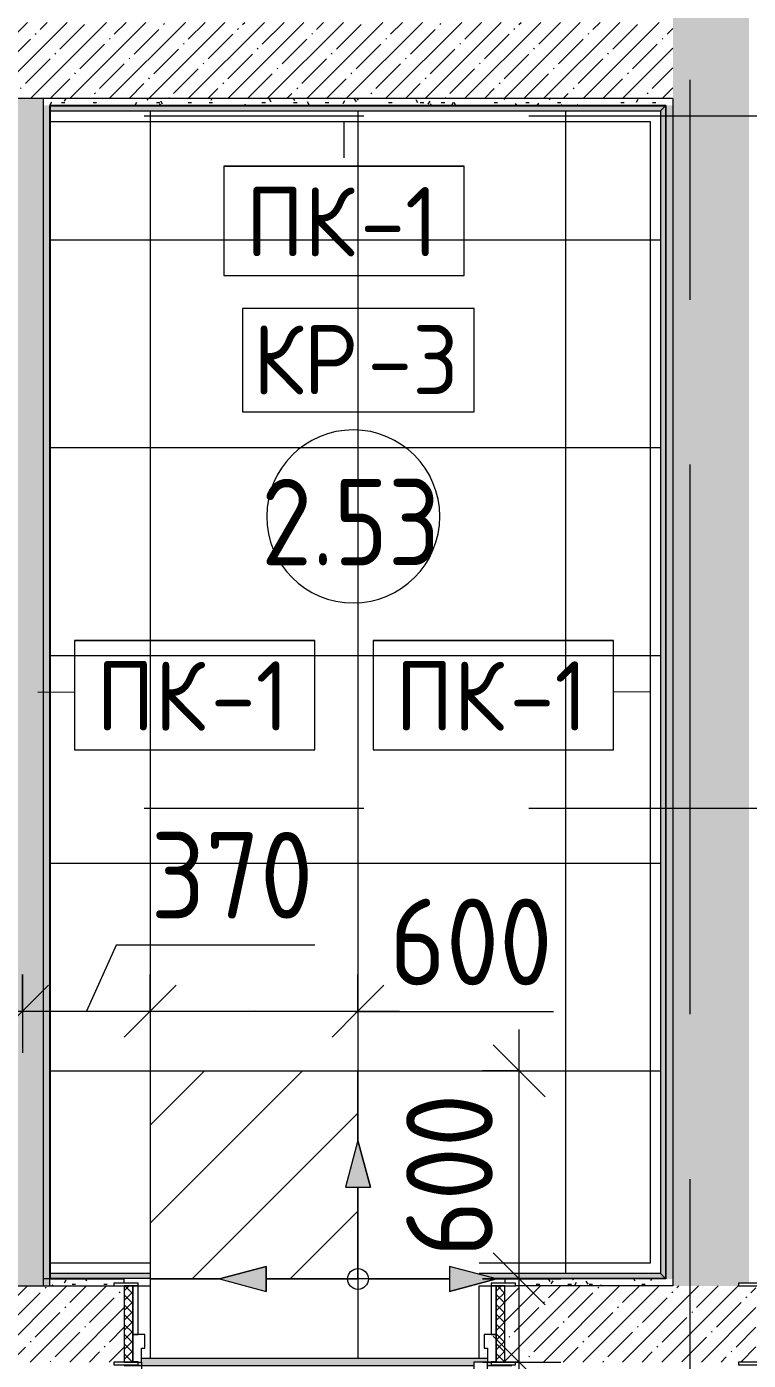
# Model space of a CAD drawing. Header units: millimetres. Extents: x 81633 to 280618, y -8553 to 29000.
# Drawn here: x 90943 to 93028, y 13405 to 17257 of the extents above; entities that cross this region are included whole.
import ezdxf

# ---------------------------------------------------------------- set-up
doc = ezdxf.new("R2010")
doc.units = ezdxf.units.MM
doc.linetypes.add('Осевая', pattern=[3175, 635, -476.25, 1587.5, -476.25])
for name, color, linetype, lineweight in [('A-ANNO-DIMS', 7, 'Continuous', 9), ('A-ANNO-DIMS-100', 7, 'Continuous', 9), ('A-AREA-IDEN', 7, 'Continuous', 9), ('A-DETL', 7, 'Continuous', 9), ('A-DETL-GENF', 7, 'Continuous', 9), ('A-DOOR', 7, 'Continuous', 9), ('A-DOOR-1', 7, 'Continuous', 13), ('A-DOOR-FRAM', 7, 'Continuous', 13), ('A-DOOR-FRAM-1', 7, 'Continuous', 9), ('A-FLOR-IDEN', 7, 'Continuous', 9), ('A-FLOR-PATT', 7, 'Continuous', 9), ('A-GENM-IDEN', 7, 'Continuous', 9), ('A-WALL', 7, 'Continuous', 9), ('I-WALL', 7, 'Continuous', 9), ('Ограждение', 7, 'Continuous', 9), ('Оси-2', 7, 'Осевая', 9), ('Поручни', 7, 'Continuous', 9)]:
    doc.layers.add(name, color=color, linetype=linetype, lineweight=lineweight)
for name, color, linetype, lineweight, true_color in [('A-DETL-GENF-1', 7, 'Continuous', 9, 0x004000), ('A-FLOR-1', 7, 'Continuous', 9, 0x787878), ('A-GENM-4', 7, 'Continuous', 9, 0x8000ff), ('A-WALL-1', 9, 'Continuous', 9, 0x808080), ('A-WALL-FNSH-1', 9, 'Continuous', 9, 0x808080), ('I-WALL-1', 7, 'Continuous', 9, 0x787878), ('I-WALL-2', 9, 'Continuous', 9, 0x808080)]:
    doc.layers.add(name, color=color, linetype=linetype, lineweight=lineweight, true_color=true_color)
doc.styles.add('GOST Common', font='GOST_Common.ttf', dxfattribs={"height": 200})
doc.styles.add('GOST Common_1', font='GOST_Common.ttf', dxfattribs={"width": 0.9, "height": 250})
doc.styles.add('ISOCPEUR', font='isocpeur.ttf', dxfattribs={"width": 0.9, "height": 250})
doc.dimstyles.new('ISO-2_5_0_9К_БОЛЬШОЙ_округление', dxfattribs={"dimscale": 304.8, "dimtxt": 248.995294, "dimasz": 0.492126, "dimexe": 0.393701, "dimexo": 0, "dimgap": 0, "dimtad": 1, "dimdec": 0, "dimrnd": 10, "dimzin": 0, "dimdsep": 46, "dimtxsty": 'ISOCPEUR', "dimblk1": 'OBLIQUE', "dimblk2": 'OBLIQUE', "dimsah": 1, "dimcen": 0.09, "dimdle": 0.393701, "dimazin": 0, "dimtfac": 1, "dimtdec": 4, "dimtix": 1, "dimtmove": 1, "dimatfit": 3, "dimfxl": 1, "dimtvp": 1, "dimtolj": 1, "dimtzin": 0, "dimarcsym": 2})
doc.dimstyles.new('ISO-2_5_0_9К_БОЛЬШОЙ_округление_1', dxfattribs={"dimscale": 304.8, "dimtxt": 248.995294, "dimasz": 0.492126, "dimexe": 0.393701, "dimexo": 0, "dimgap": 0, "dimtad": 1, "dimdec": 0, "dimrnd": 10, "dimzin": 0, "dimdsep": 46, "dimtxsty": 'ISOCPEUR', "dimblk1": 'OBLIQUE', "dimblk2": 'OBLIQUE', "dimsah": 1, "dimcen": 0.09, "dimdle": 0.393701, "dimazin": 0, "dimtfac": 1, "dimtdec": 4, "dimtix": 1, "dimtmove": 0, "dimatfit": 3, "dimfxl": 1, "dimtvp": 1, "dimtolj": 1, "dimtzin": 0, "dimarcsym": 2})
pattern_1 = [(45, (0, 0), (-57.024626, 57.024626), []), (45, (57.025, 0), (-57.024626, 57.024626), [100.806, -20.161, 3.353, -16.808])]
pattern_2 = [(0, (0, 0), (121.92, 30.48), [10.058, -81.382, 10.058, -81.382, -487.68]), (0, (0, 0), (121.92, 30.48), [-182.88, 10.058, -172.822, 10.058, -81.382, -213.36]), (0, (0, 0), (121.92, 30.48), [-457.2, 10.058, -50.902, 10.058, -142.342]), (120, (45.72, 15.24), (-87.356454, 90.345817), [10.058, -81.382, 10.058, -81.382, -487.68]), (120, (45.72, 15.24), (-87.356454, 90.345817), [-182.88, 10.058, -172.822, 10.058, -81.382, -213.36]), (120, (45.72, 15.24), (-87.356454, 90.345817), [-457.2, 10.058, -50.902, 10.058, -142.342]), (240, (60.96, 76.2), (-34.563546, -120.825817), [10.058, -81.382, 10.058, -81.382, -487.68]), (240, (60.96, 76.2), (-34.563546, -120.825817), [-182.88, 10.058, -172.822, 10.058, -81.382, -213.36]), (240, (60.96, 76.2), (-34.563546, -120.825817), [-457.2, 10.058, -50.902, 10.058, -142.342])]

# ---------------------------------------------------------------- blocks, each defined once
blk = doc.blocks.new('110_Дверь_СКБ_2Ст - Д-1_л_Лестничная клетка EIS60 2-V5-План устройства полов 2 этажa в осях 23-33')
at = {"layer": 'A-DOOR'}
for centre, radius, start, end in [((662.5, 110), 900, 90, 180), ((-637.5, 110), 400, 360, 90)]:
    blk.add_arc(centre, radius, start, end, dxfattribs=at)
at = {"layer": 'A-DOOR-1'}
for p, q in [((662.5, 1010), (612.5, 1010)), ((612.5, 1010), (612.5, 110)), ((662.5, 110), (662.5, 1010)), ((-637.5, 510), (-637.5, 110)), ((-587.5, 510), (-637.5, 510)), ((-587.5, 110), (-587.5, 510)), ((-637.5, 110), (-587.5, 110)), ((612.5, 110), (662.5, 110))]:
    blk.add_line(p, q, dxfattribs=at)
at = {"layer": 'A-DOOR-FRAM'}
for p, q in [((-692.5, 118), (-742.5, 118)), ((-742.5, 118), (-742.5, 110)), ((-672.5, 118), (-692.5, 118)), ((-672.5, 110), (-672.5, 117.2)), ((712.5, 118), (697.5, 118)), ((697.5, 118), (697.5, 110)), ((767.5, 118), (712.5, 118)), ((767.5, 110), (767.5, 118)), ((-742.5, 110), (-687.5, 110)), ((-637.5, 110), (-687.5, 110)), ((-687.5, 110), (-687.5, 40)), ((-687.5, 110), (-672.5, 110)), ((-637.5, 60), (-637.5, 110)), ((662.5, 110), (662.5, 60)), ((712.5, 110), (662.5, 110)), ((697.5, 110), (712.5, 110)), ((712.5, 40), (712.5, 110)), ((712.5, 110), (767.5, 110)), ((-687.5, 40), (-687.5, 30)), ((-627.5, 60), (-637.5, 60)), ((-627.5, 40), (-627.5, 60)), ((-627.5, 30), (-627.5, 40)), ((662.5, 60), (652.5, 60)), ((652.5, 60), (652.5, 40)), ((652.5, 40), (652.5, 30)), ((712.5, 30), (712.5, 40)), ((-687.5, 30), (-627.5, 30)), ((-672.5, 30), (-687.5, 30)), ((-687.5, 30), (-687.5, -110)), ((-672.5, -110), (-672.5, 30)), ((652.5, 30), (712.5, 30)), ((712.5, 30), (697.5, 30)), ((697.5, 30), (697.5, -110)), ((712.5, -110), (712.5, 30)), ((-672.5, -110), (-742.5, -110)), ((-742.5, -110), (-742.5, -118)), ((-687.5, -110), (-672.5, -110)), ((-672.5, -118), (-672.5, -110)), ((697.5, -110), (712.5, -110)), ((767.5, -110), (697.5, -110)), ((697.5, -110), (697.5, -118)), ((767.5, -118), (767.5, -110)), ((-742.5, -118), (-672.5, -118)), ((697.5, -118), (767.5, -118))]:
    blk.add_line(p, q, dxfattribs=at)
blk = doc.blocks.new('110_Дверь_СКБ_1Ст_Внутренняя1 - Д-3 _п_ 1100x2100h_много всего-32102842-План устройства полов 2 этажa в осях 23-33')
at = {"layer": 'A-DOOR'}
h = blk.add_hatch(dxfattribs=at)
h.set_pattern_fill('FP_20', color=256, style=0, pattern_type=2)
h.set_pattern_definition([(135, (1751.41, 174.685), (-14.14214, -14.14214), []), (225, (1751.41, 174.685), (14.14214, -14.14214), [])])
h.paths.add_polyline_path([(562.5, 110), (537.5, 110), (537.5, -110), (562.5, -110), (562.5, 72.3)])
at = {"layer": 'A-DOOR-FRAM-1'}
h = blk.add_hatch(dxfattribs=at)
h.set_pattern_fill('FP_21', color=256, style=0, pattern_type=2)
h.set_pattern_definition([(45, (-371.384, 174.685), (-14.1421, 14.1421), []), (135, (-371.384, 174.685), (-14.1421, -14.1421), [])])
h.paths.add_polyline_path([(-512.5, 110), (-537.5, 110), (-537.5, -110), (-512.5, -110), (-512.5, 72.3)])
at = {"layer": 'A-DOOR'}
blk.add_arc((-487.5, 110), 1000, 360, 90, dxfattribs=at)
at = {"layer": 'A-DOOR-1'}
for p, q in [((-487.5, 1110), (-487.5, 110)), ((-447.5, 1110), (-487.5, 1110)), ((-447.5, 110), (-447.5, 1110)), ((-487.5, 110), (-447.5, 110))]:
    blk.add_line(p, q, dxfattribs=at)
at = {"layer": 'A-DOOR-FRAM'}
for p, q in [((-497.5, 118), (-567.5, 118)), ((-567.5, 118), (-567.5, 110)), ((-497.5, 110), (-497.5, 118)), ((592.5, 118), (522.5, 118)), ((522.5, 118), (522.5, 110)), ((592.5, 110), (592.5, 118)), ((-567.5, 110), (-497.5, 110)), ((-512.5, 110), (-537.5, 110)), ((-537.5, 110), (-537.5, -110)), ((-487.5, 110), (-512.5, 110)), ((-512.5, 110), (-512.5, 30)), ((-512.5, -110), (-512.5, 110)), ((-497.5, 110), (-512.5, 110)), ((-512.5, 110), (-512.5, 109)), ((-512.5, 109), (-497.5, 109)), ((-497.5, 109), (-497.5, 110)), ((-487.5, 70), (-487.5, 110)), ((512.5, 110), (512.5, 70)), ((537.5, 110), (512.5, 110)), ((537.5, 110), (522.5, 110)), ((522.5, 110), (522.5, 109)), ((522.5, 110), (592.5, 110)), ((522.5, 109), (537.5, 109)), ((537.5, 30), (537.5, 110)), ((562.5, 110), (537.5, 110)), ((537.5, 110), (537.5, -110)), ((537.5, 109), (537.5, 110)), ((562.5, -110), (562.5, 110)), ((-477.5, 70), (-487.5, 70)), ((-477.5, 30), (-477.5, 70)), ((512.5, 70), (502.5, 70)), ((502.5, 70), (502.5, 30)), ((-512.5, 30), (-477.5, 30)), ((-497.5, 30), (-512.5, 30)), ((-512.5, 30), (-512.5, -110)), ((-497.5, -110), (-497.5, 30)), ((502.5, 30), (537.5, 30)), ((537.5, 30), (522.5, 30)), ((522.5, 30), (522.5, -110)), ((537.5, -110), (537.5, 30)), ((-497.5, -110), (-567.5, -110)), ((-567.5, -110), (-567.5, -118)), ((-537.5, -110), (-512.5, -110)), ((-512.5, -110), (-497.5, -110)), ((-497.5, -118), (-497.5, -110)), ((522.5, -110), (537.5, -110)), ((592.5, -110), (522.5, -110)), ((522.5, -110), (522.5, -118)), ((537.5, -110), (562.5, -110)), ((592.5, -118), (592.5, -110)), ((-567.5, -118), (-497.5, -118)), ((522.5, -118), (592.5, -118))]:
    blk.add_line(p, q, dxfattribs=at)
blk = doc.blocks.new('Плинтус - Плинтус керамогранит светло-серый-30373026-План устройства полов 2 этажa в осях 23-33')
at = {"layer": 'A-GENM-4'}
blk.add_hatch(color=256, dxfattribs=at).paths.add_polyline_path([(1339.9, -15), (1843, -15), (1858, 0), (79.8, 0), (79.8, -15)])
for p, q in [((79.8, 0), (1858, 0)), ((79.8, -15), (1843, -15)), ((1843, -15), (1858, 0)), ((79.8, -45), (1813, -45))]:
    blk.add_line(p, q, dxfattribs=at)
blk = doc.blocks.new('Плинтус - Плинтус керамогранит светло-серый-29857279-План устройства полов 2 этажa в осях 23-33')
at = {"layer": 'A-GENM-4'}
blk.add_hatch(color=256, dxfattribs=at).paths.add_polyline_path([(3388, 0), (0, 0), (15, -15), (3373, -15)])
for p, q in [((0, 0), (3388, 0)), ((0, 0), (15, -15)), ((15, -15), (3373, -15)), ((3373, -15), (3388, 0)), ((45, -45), (3343, -45))]:
    blk.add_line(p, q, dxfattribs=at)
blk = doc.blocks.new('Плинтус - Плинтус керамогранит светло-серый-29857287-План устройства полов 2 этажa в осях 23-33')
at = {"layer": 'A-GENM-4'}
blk.add_hatch(color=256, dxfattribs=at).paths.add_polyline_path([(492.4, 0), (0, 0), (15, -15), (539, -15), (539, -12.5), (518.2, -6.9)])
for p, q in [((0, 0), (492.4, 0)), ((0, 0), (15, -15)), ((15, -15), (539, -15)), ((539, -12.5), (539, -15)), ((45, -45), (539, -45))]:
    blk.add_line(p, q, dxfattribs=at)
blk = doc.blocks.new('Плинтус - Плинтус керамогранит светло-серый-30373027-План устройства полов 2 этажa в осях 23-33')
at = {"layer": 'A-GENM-4'}
blk.add_hatch(color=256, dxfattribs=at).paths.add_polyline_path([(0, 0), (0, -15), (289.3, -15), (289.3, 0)])
for p, q in [((0, 0), (289.3, 0)), ((0, -15), (0, 0)), ((0, -15), (289.4, -15)), ((0, -45), (289.3, -45))]:
    blk.add_line(p, q, dxfattribs=at)
blk = doc.blocks.new('Ограждение - Ограждение-32875196-План устройства полов 2 этажa в осях 23-33')
at = {"layer": 'Ограждение'}
h = blk.add_hatch(color=256, dxfattribs=at)
h.paths.add_polyline_path([(92275, 13400), (92275, 13410), (91275, 13410), (91275, 13400), (91265, 13400), (91265, 13392), (91225, 13392), (91225, 13390), (92235, 13390), (92235, 13400), (92270.8, 13400)])
h.paths.add_polyline_path([(92275, 13390), (92345, 13390), (92345, 13392), (92285, 13392), (92285, 13400), (92275, 13400)])
at = {"layer": 'Поручни'}
for p, q in [((92275, 13410), (91275, 13410)), ((91225, 13390), (91225, 13392)), ((91225, 13390), (92235, 13390)), ((92275, 13390), (92345, 13390)), ((92345, 13392), (92345, 13390))]:
    blk.add_line(p, q, dxfattribs=at)
blk = doc.blocks.new('Начало раскладки_красным - Начало раскладки_красным-26110621-План устройства полов 2 этажa в осях 23-33')
at = {"layer": 'A-DETL-GENF'}
for points in [[(36.2, 264.8), (0, 400), (-36.2, 264.8), (-22.7, 264.8)], [(-264.8, -36.2), (-264.8, 36.2), (-400, 0)], [(264.8, -36.2), (400, 0), (264.8, 36.2)]]:
    blk.add_hatch(color=256, dxfattribs=at).paths.add_polyline_path(points)
for p, q in [((0, 400), (-36.2, 264.8)), ((0, 400), (-36.2, 264.8)), ((36.2, 264.8), (0, 400)), ((0, 400), (36.2, 264.8)), ((-36.2, 264.8), (36.2, 264.8)), ((-36.2, 264.8), (36.2, 264.8)), ((0, 30), (0, 264.8)), ((-264.8, 36.2), (-400, 0)), ((-400, 0), (-264.8, 36.2)), ((-400, 0), (-264.8, -36.2)), ((-400, 0), (-264.8, -36.2)), ((-264.8, -36.2), (-264.8, 36.2)), ((-264.8, 36.2), (-264.8, -36.2)), ((-30, 0), (-264.8, 0)), ((30, 0), (264.8, 0)), ((400, 0), (264.8, 36.2)), ((264.8, 36.2), (264.8, -36.2)), ((400, 0), (264.8, 36.2)), ((264.8, 36.2), (264.8, -36.2)), ((400, 0), (264.8, -36.2)), ((264.8, -36.2), (400, 0))]:
    blk.add_line(p, q, dxfattribs=at)
blk.add_circle((0, 0), 30, dxfattribs=at)
blk = doc.blocks.new('М_перекрытий_ЭП - Типоразмер-25383776-План устройства полов 2 этажa в осях 23-33')
at = {"layer": 'A-FLOR-IDEN'}
for p, q in [((3.352, 1.578), (-3.336, 1.578)), ((-3.336, 1.578), (-3.336, -1.406)), ((3.352, -1.406), (3.352, 1.578)), ((-3.336, -1.406), (3.352, -1.406))]:
    blk.add_line(p, q, dxfattribs=at)
blk = doc.blocks.new('Марка_Помещения - Номер-25198446-План устройства полов 2 этажa в осях 23-33')
at = {"layer": 'A-AREA-IDEN'}
for start, end in [(360, 180), (180, 360)]:
    blk.add_arc((0, 0), 2.5, start, end, dxfattribs=at)
blk = doc.blocks.new('DIMBLOCK41-План устройства полов 2 этажa в осях 23-33')
at = {"layer": 'A-ANNO-DIMS-100'}
for p, q in [((91201.4, 14604.6), (91115.7, 14413.4)), ((91775.5, 14604.6), (91201.4, 14604.6)), ((90931, 14519.5), (90931, 14293.4)), ((90931, 14413.4), (90931, 14519.5)), ((91300.4, 14519.5), (91300.4, 14293.4)), ((91300.4, 14413.4), (91300.4, 14519.5)), ((90811, 14413.4), (91300.4, 14413.4))]:
    blk.add_line(p, q, dxfattribs=at)
at = {"layer": 'A-ANNO-DIMS-100', "lineweight": 20}
for p, q in [((90931, 14413.4), (91006, 14488.4)), ((91300.4, 14413.4), (91375.4, 14488.4)), ((90931, 14413.4), (90856, 14338.4)), ((91300.4, 14413.4), (91225.4, 14338.4))]:
    blk.add_line(p, q, dxfattribs=at)
at = {"layer": 'A-ANNO-DIMS-100', "color": 0, "insert": (91301.4, 14931.2), "char_height": 250, "width": 568.858, "attachment_point": 1, "line_spacing_factor": 1.149209, "style": 'ISOCPEUR'}
blk.add_mtext('370', dxfattribs=at)
blk = doc.blocks.new('_Oblique')
at = {"color": 0, "linetype": 'ByBlock', "lineweight": -2}
blk.add_line((-0.5, -0.5), (0.5, 0.5), dxfattribs=at)
blk = doc.blocks.new('DIMBLOCK42-План устройства полов 2 этажa в осях 23-33')
at = {"layer": 'A-ANNO-DIMS-100'}
for p, q in [((91300.4, 14519.5), (91300.4, 14293.4)), ((91300.4, 14413.4), (91300.4, 14519.5)), ((91900.4, 14519.5), (91900.4, 14293.4)), ((91900.4, 14413.4), (91900.4, 14519.5)), ((91300.4, 14413.4), (92020.4, 14413.4)), ((91891.2, 14412), (91600.4, 14413.4)), ((92465.2, 14412), (91891.2, 14412))]:
    blk.add_line(p, q, dxfattribs=at)
at = {"layer": 'A-ANNO-DIMS-100', "lineweight": 20}
for p, q in [((91300.4, 14413.4), (91375.4, 14488.4)), ((91900.4, 14413.4), (91975.4, 14488.4)), ((91300.4, 14413.4), (91225.4, 14338.4)), ((91900.4, 14413.4), (91825.4, 14338.4))]:
    blk.add_line(p, q, dxfattribs=at)
at = {"layer": 'A-ANNO-DIMS-100', "color": 0, "insert": (91991.2, 14738.6), "char_height": 250, "width": 568.858, "attachment_point": 1, "line_spacing_factor": 1.149209, "style": 'ISOCPEUR'}
blk.add_mtext('600', dxfattribs=at)
blk = doc.blocks.new('DIMBLOCK43-План устройства полов 2 этажa в осях 23-33')
at = {"layer": 'A-ANNO-DIMS-100', "lineweight": 20}
for p, q in [((92366.3, 13640.5), (92291.3, 13715.5)), ((92366.3, 13640.5), (92441.3, 13565.5)), ((92366.3, 13400), (92291.3, 13475)), ((92366.3, 13400), (92441.3, 13325))]:
    blk.add_line(p, q, dxfattribs=at)
at = {"layer": 'A-ANNO-DIMS-100'}
for p, q in [((92260.2, 13640.5), (92486.3, 13640.5)), ((92366.3, 13640.5), (92260.2, 13640.5)), ((92366.3, 13280), (92366.3, 13640.5)), ((92366.3, 13296.2), (92366.3, 13520.3)), ((92260.2, 13400), (92486.3, 13400)), ((92366.3, 13400), (92260.2, 13400)), ((92366.3, 12698.2), (92366.3, 13296.2))]:
    blk.add_line(p, q, dxfattribs=at)
at = {"layer": 'A-ANNO-DIMS-100', "color": 0, "insert": (92039.6, 12698.2), "char_height": 250, "width": 597.589, "attachment_point": 1, "rotation": 90, "line_spacing_factor": 1.149209, "style": 'ISOCPEUR'}
blk.add_mtext('240', dxfattribs=at)
blk = doc.blocks.new('DIMBLOCK44-План устройства полов 2 этажa в осях 23-33')
at = {"layer": 'A-ANNO-DIMS-100'}
for p, q in [((92366.3, 13640.5), (92366.3, 14361)), ((92260.2, 14241), (92486.3, 14241)), ((92366.3, 14241), (92260.2, 14241)), ((92260.2, 13640.5), (92486.3, 13640.5)), ((92366.3, 13640.5), (92260.2, 13640.5))]:
    blk.add_line(p, q, dxfattribs=at)
at = {"layer": 'A-ANNO-DIMS-100', "lineweight": 20}
for p, q in [((92366.3, 14241), (92291.3, 14316)), ((92366.3, 14241), (92441.3, 14166)), ((92366.3, 13640.5), (92291.3, 13715.5)), ((92366.3, 13640.5), (92441.3, 13565.5))]:
    blk.add_line(p, q, dxfattribs=at)
at = {"layer": 'A-ANNO-DIMS-100', "color": 0, "insert": (92039.6, 13703.7), "char_height": 250, "width": 568.858, "attachment_point": 1, "rotation": 90, "line_spacing_factor": 1.149209, "style": 'ISOCPEUR'}
blk.add_mtext('600', dxfattribs=at)
blk = doc.blocks.new('Mark Reiling - Mark Reiling-26174330-План устройства полов 2 этажa в осях 23-33')
at = {"layer": 'A-GENM-IDEN'}
for p, q in [((-3.47, 1.49), (-3.47, -1.663)), ((-3.47, 1.49), (3.47, 1.49)), ((3.47, 1.49), (-3.47, 1.49)), ((-3.47, 1.49), (-3.47, -1.663)), ((3.47, -1.663), (3.47, 1.49)), ((3.47, -1.663), (3.47, 1.49)), ((-3.47, -1.663), (3.47, -1.663)), ((-3.47, -1.663), (3.47, -1.663))]:
    blk.add_line(p, q, dxfattribs=at)

msp = doc.modelspace()

# ---------------------------------------------------------------- hatches: boundary and pattern name
at = {"layer": 'A-DETL-GENF-1'}
h = msp.add_hatch(dxfattribs=at)
h.set_pattern_fill('FP_55', color=256, style=0, pattern_type=2)
h.set_pattern_definition([(45, (0, 0), (-141.42136, 141.42136), [])])
h.paths.add_polyline_path([(91900.4, 13640), (91900.4, 13904.8), (91864.1, 13904.8), (91900.4, 14040), (91900.4, 14240), (91300.4, 14240), (91300.4, 13640), (91500.4, 13640), (91635.6, 13676.2), (91635.6, 13640), (91864.1, 13640)])
at = {"layer": 'A-FLOR-PATT'}
h = msp.add_hatch(dxfattribs=at)
h.set_pattern_fill('FP_40', color=256, style=0, pattern_type=2)
h.set_pattern_definition([(270, (91900.36, 14841), (600, 4e-14), []), (0, (91900.36, 14841), (0, 600), [])])
h.paths.add_polyline_path([(91300, 13410), (92250, 13410), (92250, 13620), (92285, 13620), (92285, 13628), (92325, 13628), (92325, 13640), (92790, 13641), (92789, 17030), (92789, 17029), (92789, 13641), (92300, 13639.9), (92165.1, 13603.8), (92165.1, 13676.2), (92250, 13653.5), (92250, 13656), (92774, 13656), (92774, 17014), (91010.7, 17014), (91010.7, 13656), (91300, 13656), (91300, 13641), (91225, 13640), (91225, 13628), (91265, 13628), (91265, 13620), (91300, 13620), (91300, 13437.7)])
h.paths.add_polyline_path([(91635.6, 13603.8), (91500.4, 13640), (91635.6, 13676.2), (91635.6, 13620)])
h.paths.add_polyline_path([(91936.6, 13904.8), (91864.1, 13904.8), (91900.4, 14040)])
at = {"layer": 'I-WALL'}
h = msp.add_hatch(dxfattribs=at)
h.set_pattern_fill('FP_2', color=256, style=0, pattern_type=2)
h.set_pattern_definition(pattern_1)
h.paths.add_polyline_path([(93000, 13620), (93000, 13628), (93030, 13628), (93030, 21550), (92810, 21550), (92810, 13620), (92918.6, 13620)])
h = msp.add_hatch(dxfattribs=at)
h.set_pattern_fill('FP_2', color=256, style=0, pattern_type=2)
h.set_pattern_definition(pattern_1)
h.paths.add_polyline_path([(92270.8, 17050), (92810, 17050), (92810, 17270), (86490, 17270), (86490, 17050), (90990.7, 17050)])
h = msp.add_hatch(dxfattribs=at)
h.set_pattern_fill('FP_2', color=256, style=0, pattern_type=2)
h.set_pattern_definition(pattern_1)
h.paths.add_polyline_path([(93030, 13400), (93050, 13400), (93050, 13620), (92325, 13620), (92325, 13400), (93000, 13400)])
h.paths.add_polyline_path([(91195, 13400), (91225, 13400), (91225, 13620), (90475, 13620), (90475, 13608), (90505, 13608), (90505, 13600), (90475, 13600), (90475, 13400), (90975.4, 13400)])
at = {"layer": 'I-WALL-1'}
h = msp.add_hatch(dxfattribs=at)
h.set_pattern_fill('FP_19', color=256, style=0, pattern_type=2)
h.set_pattern_definition([(135, (0, 0), (-75.43415, -75.43415), [106.68, -17.78, 3.556, -17.78]), (135, (0, 75.39), (-75.43415, -75.43415), []), (50, (0, 0), (127.52922, -11.15758), [13.335, -146.685]), (355, (0, 0), (-24.66966, 133.74002), [10.668, -117.348]), (100.451, (10.63, -0.93), (102.85973, 122.58178), [11.333, -124.663]), (46.184, (0, 35.56), (189.75516, -29.43036), [20.002, -220.027]), (96.636, (15.81, 33.1), (166.1822, 173.1996), [17, -186.995]), (351.184, (0, 35.56), (166.18393, 173.19757), [16.002, -176.022]), (21, (17.78, 26.67), (106.13027, -71.58603), [13.335, -146.685]), (326, (17.78, 26.67), (43.26188, 128.93175), [10.668, -117.348]), (71.451, (26.62, 20.7), (149.39198, 57.34505), [11.333, -124.663]), (37.5, (0, 0), (2.162228, 59.188357), [3.353, -112.573, 3.353, -115.773, -117.792]), (37.5, (0, 0), (2.162228, 59.188357), [-235.052, 3.353, -114.44]), (7.5, (0, 0), (46.773857, 70.126152), [3.353, -64.567, 3.353, -109.906, -44.894]), (7.5, (0, 0), (46.773857, 70.126152), [-181.178, 3.353, -41.542]), (327.5, (-39.65, 0), (94.913671, -4.010093), [3.353, -41.097, 3.353, -135.331, -184.023]), (327.5, (-39.65, 0), (94.913671, -4.010093), [-183.134, 3.353, -180.67]), (317.5, (-57.43, 0), (103.69057, 17.79882), [3.353, -54.432, 3.353, -88.748, -130.683]), (317.5, (-57.43, 0), (103.69057, 17.79882), [-149.885, 3.353, -127.33])])
h.paths.add_polyline_path([(90910.7, 13620), (90990.7, 13620), (90990.7, 17050), (90910.7, 17050), (90910.7, 13640)])
at = {"layer": 'I-WALL-2'}
h = msp.add_hatch(dxfattribs=at)
h.set_pattern_fill('FP_47', color=256, style=0, pattern_type=2)
h.set_pattern_definition(pattern_2)
h.paths.add_polyline_path([(92790, 17030), (92810, 17030), (92810, 17050), (90990.7, 17050), (90990.7, 17030), (92789, 17030)])
h = msp.add_hatch(dxfattribs=at)
h.set_pattern_fill('FP_47', color=256, style=0, pattern_type=2)
h.set_pattern_definition(pattern_2)
h.paths.add_polyline_path([(90990.7, 13620), (91010.7, 13620), (91010.7, 17030), (90990.7, 17030), (90990.7, 13640)])
h = msp.add_hatch(dxfattribs=at)
h.set_pattern_fill('FP_47', color=256, style=0, pattern_type=2)
h.set_pattern_definition(pattern_2)
h.paths.add_polyline_path([(92810, 13640), (92810, 17030), (92790, 17030), (92790, 13640)])
h = msp.add_hatch(dxfattribs=at)
h.set_pattern_fill('FP_47', color=256, style=0, pattern_type=2)
h.set_pattern_definition(pattern_2)
h.paths.add_polyline_path([(92790, 13620), (92810, 13620), (92810, 13640), (92325, 13640), (92325, 13628), (92355, 13628), (92355, 13620), (92476, 13620)])
h.paths.add_polyline_path([(91195, 13620), (91195, 13628), (91225, 13628), (91225, 13640), (90990.7, 13640), (90990.7, 13620)])

# ---------------------------------------------------------------- linework, layer by layer
at = {"layer": 'A-DETL'}
for p, q in [((91900.4, 14240), (91300.4, 14240)), ((91300.4, 14240), (91300.4, 13640)), ((91900.4, 14040), (91900.4, 14240)), ((91900.4, 13640), (91900.4, 13904.8)), ((91300.4, 13640), (91500.4, 13640)), ((91635.6, 13640), (91900.4, 13640))]:
    msp.add_line(p, q, dxfattribs=at)
at = {"layer": 'A-FLOR-1'}
for p, q in [((91265, 13620), (91300, 13620)), ((91300, 13620), (91300, 13410)), ((92250, 13410), (92250, 13620)), ((92250, 13620), (92285, 13620))]:
    msp.add_line(p, q, dxfattribs=at)
at = {"layer": 'A-GENM-IDEN'}
for p, q in [((91860, 16984), (91860, 16878.7)), ((90976, 15335), (91081.3, 15336.5)), ((92744, 15335), (92638.7, 15336.5))]:
    msp.add_line(p, q, dxfattribs=at)
at = {"layer": 'A-WALL'}
for p, q in [((92810, 17050), (89550, 17050)), ((90990.7, 17050), (90990.7, 13620)), ((91010.7, 13620), (91010.7, 17030)), ((92790, 17030), (91010.7, 17030)), ((92810, 17050), (92810, 13620)), ((92790, 13640), (92325, 13640)), ((90475, 13620), (91195, 13620)), ((92810, 13620), (92355, 13620))]:
    msp.add_line(p, q, dxfattribs=at)
at = {"layer": 'A-WALL-1'}
for p, q in [((92790, 17030), (92790, 13640)), ((91010.7, 13640), (90990.7, 13640)), ((91225, 13628), (91225, 13640)), ((92325, 13640), (92325, 13628))]:
    msp.add_line(p, q, dxfattribs=at)
at = {"layer": 'A-WALL-FNSH-1'}
for p, q in [((91011.7, 17029), (92789, 17029)), ((91011.7, 13640), (91011.7, 17029)), ((92789, 17029), (92789, 13640)), ((91225, 13641), (91010.7, 13641)), ((91010.7, 13640), (91225, 13640)), ((91225, 13640), (91225, 13641)), ((92790, 13641), (92325, 13641)), ((92325, 13641), (92325, 13640))]:
    msp.add_line(p, q, dxfattribs=at)
at = {"layer": 'Оси-2'}
for p, q in [((92860, 593.7), (92860, 19415.1)), ((84932.7, 17000), (122760, 17000)), ((84932.7, 15000), (122160, 15000))]:
    msp.add_line(p, q, dxfattribs=at)

# ---------------------------------------------------------------- block references
at = {"layer": 'A-AREA-IDEN', "xscale": 99.99999999999993, "yscale": 99.99999999999993, "zscale": 99.99999999999993}
msp.add_blockref('Марка_Помещения - Номер-25198446-План устройства полов 2 этажa в осях 23-33', (91886.7, 15842.7), dxfattribs=at)
at = {"layer": 'A-DETL-GENF'}
msp.add_blockref('Начало раскладки_красным - Начало раскладки_красным-26110621-План устройства полов 2 этажa в осях 23-33', (91900.4, 13640), dxfattribs=at)
at = {"layer": 'A-DOOR'}
msp.add_blockref('110_Дверь_СКБ_2Ст - Д-1_л_Лестничная клетка EIS60 2-V5-План устройства полов 2 этажa в осях 23-33', (93742.5, 13510), dxfattribs=at)
at = {"layer": 'A-DOOR', "rotation": 180}
msp.add_blockref('110_Дверь_СКБ_1Ст_Внутренняя1 - Д-3 _п_ 1100x2100h_много всего-32102842-План устройства полов 2 этажa в осях 23-33', (91787.5, 13510), dxfattribs=at)
at = {"layer": 'A-FLOR-IDEN', "xscale": 99.99999999999993, "yscale": 99.99999999999993, "zscale": 99.99999999999993}
msp.add_blockref('М_перекрытий_ЭП - Типоразмер-25383776-План устройства полов 2 этажa в осях 23-33', (91900.4, 16285.8), dxfattribs=at)
at = {"layer": 'A-GENM-4'}
msp.add_blockref('Плинтус - Плинтус керамогранит светло-серый-30373026-План устройства полов 2 этажa в осях 23-33', (90931, 17029), dxfattribs=at)
for name, p, rotation in [('Плинтус - Плинтус керамогранит светло-серый-29857279-План устройства полов 2 этажa в осях 23-33', (92789, 17029), 270), ('Плинтус - Плинтус керамогранит светло-серый-30373027-План устройства полов 2 этажa в осях 23-33', (91300, 13641), 180), ('Плинтус - Плинтус керамогранит светло-серый-29857287-План устройства полов 2 этажa в осях 23-33', (92789, 13641), 180)]:
    msp.add_blockref(name, p, dxfattribs=dict(at, rotation=rotation))
at = {"layer": 'A-GENM-IDEN', "xscale": 99.99999999999993, "yscale": 99.99999999999993, "zscale": 99.99999999999993}
for p in [(91860, 16705.2), (91428.3, 15335), (92291.7, 15335)]:
    msp.add_blockref('Mark Reiling - Mark Reiling-26174330-План устройства полов 2 этажa в осях 23-33', p, dxfattribs=at)
at = {"layer": 'Поручни'}
msp.add_blockref('Ограждение - Ограждение-32875196-План устройства полов 2 этажa в осях 23-33', (0, 0), dxfattribs=at)

# ---------------------------------------------------------------- texts
at = {"layer": 'A-AREA-IDEN', "insert": (91621, 15951.3), "char_height": 250, "width": 663.797, "attachment_point": 1, "style": 'GOST Common_1'}
msp.add_mtext('2.53', dxfattribs=at)
at = {"layer": 'A-FLOR-IDEN', "char_height": 200, "attachment_point": 1, "style": 'GOST Common'}
for s, insert, width in [('КР', (91596.8, 16395.5), 400.844), ('-3', (91927.5, 16395.5), 344.726)]:
    msp.add_mtext(s, dxfattribs=dict(at, insert=insert, width=width))
at = {"layer": 'A-GENM-IDEN', "char_height": 200, "attachment_point": 1, "style": 'GOST Common'}
for s, insert, width in [('ПК', (91575.9, 16794.2), 400.844), ('-1', (91906.6, 16794.2), 296.624), ('ПК', (91144.2, 15424.1), 400.844), ('-1', (91474.9, 15424.1), 296.624), ('ПК', (92007.6, 15424.1), 400.844), ('-1', (92338.3, 15424.1), 296.624)]:
    msp.add_mtext(s, dxfattribs=dict(at, insert=insert, width=width))

# ---------------------------------------------------------------- dimensions: what is measured, and where the dimension line sits
at = {"layer": 'A-ANNO-DIMS'}
for base, p1, p2, override, picture, middle in [((91300.4, 14413.4), (90931, 14519.5), (91300.4, 14519.5), {"dimpost": '<>', "dimfxl": 369.397917}, 'DIMBLOCK41-План устройства полов 2 этажa в осях 23-33', (91585.9, 14764.6)), ((91900.4, 14413.4), (91300.4, 14519.5), (91900.4, 14519.5), {"dimpost": '<>', "dimfxl": 600}, 'DIMBLOCK42-План устройства полов 2 этажa в осях 23-33', (92275.6, 14571.9))]:
    dim = msp.add_linear_dim(base=base, p1=p1, p2=p2, dimstyle='ISO-2_5_0_9К_БОЛЬШОЙ_округление', override=override, dxfattribs=at)
    dim.commit()
    dim.dimension.update_dxf_attribs({"geometry": picture, "text_midpoint": middle, "dimtype": 160})
dim = msp.add_linear_dim(base=(92366.2543514, 14241.0000053), p1=(92260.1883343, 13640.5000053), p2=(92260.1883343, 14241.0000053), angle=90, dimstyle='ISO-2_5_0_9К_БОЛЬШОЙ_округление_1', override={"dimpost": '<>', "dimfxl": 600.5}, dxfattribs=at)
dim.commit()
dim.dimension.update_dxf_attribs({"geometry": 'DIMBLOCK44-План устройства полов 2 этажa в осях 23-33', "text_midpoint": (92241.2543514, 13940.7500053)})
dim = msp.add_linear_dim(base=(92366.2543514, 13640.5000053), p1=(92260.1883343, 13400.0000053), p2=(92260.1883343, 13640.5000053), angle=90, dimstyle='ISO-2_5_0_9К_БОЛЬШОЙ_округление', override={"dimpost": '<>', "dimfxl": 240.5}, dxfattribs=at)
dim.commit()
dim.dimension.update_dxf_attribs({"geometry": 'DIMBLOCK43-План устройства полов 2 этажa в осях 23-33', "text_midpoint": (92206.3070815, 12996.9591872), "dimtype": 160, "text_rotation": 90})

doc.saveas('drawing.dxf')
